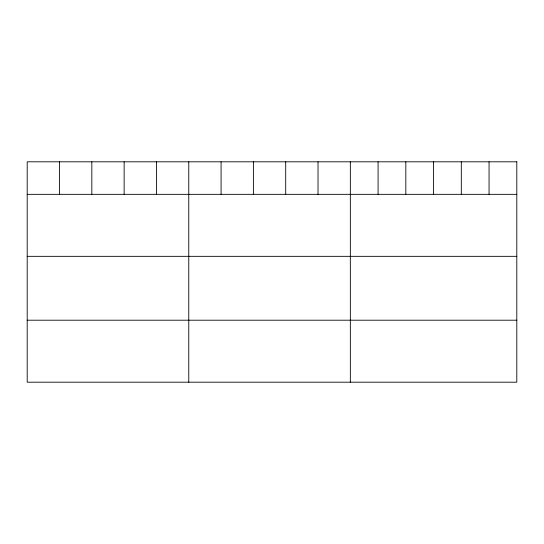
<?xml version="1.0" encoding="UTF-8"?>
<svg xmlns="http://www.w3.org/2000/svg" width="544" height="544" viewBox="0 0 544 544"><rect width="100%" height="100%" fill="white"/><g stroke="black" fill="none" stroke-linecap="round" stroke-linejoin="round"><path stroke-width="0.82" d="M27.2 194.337L516.8 194.337M27.2 256.333L516.8 256.333M27.2 320.205L516.8 320.205M489.056 161.806L489.056 194.337M461.312 161.806L461.312 194.337M433.568 161.806L433.568 194.337M405.824 161.806L405.824 194.337M378.08 161.806L378.08 194.337M350.336 161.806L350.336 382.194M318.022 161.806L318.022 194.337M285.709 161.806L285.709 194.337M253.395 161.806L253.395 194.337M221.082 161.806L221.082 194.337M188.768 161.806L188.768 382.194M156.454 161.806L156.454 194.337M124.141 161.806L124.141 194.337M91.827 161.806L91.827 194.337M59.514 161.806L59.514 194.337M516.8 161.806L27.2 161.806L27.2 382.194L516.8 382.194L516.8 161.806"/></g></svg>
